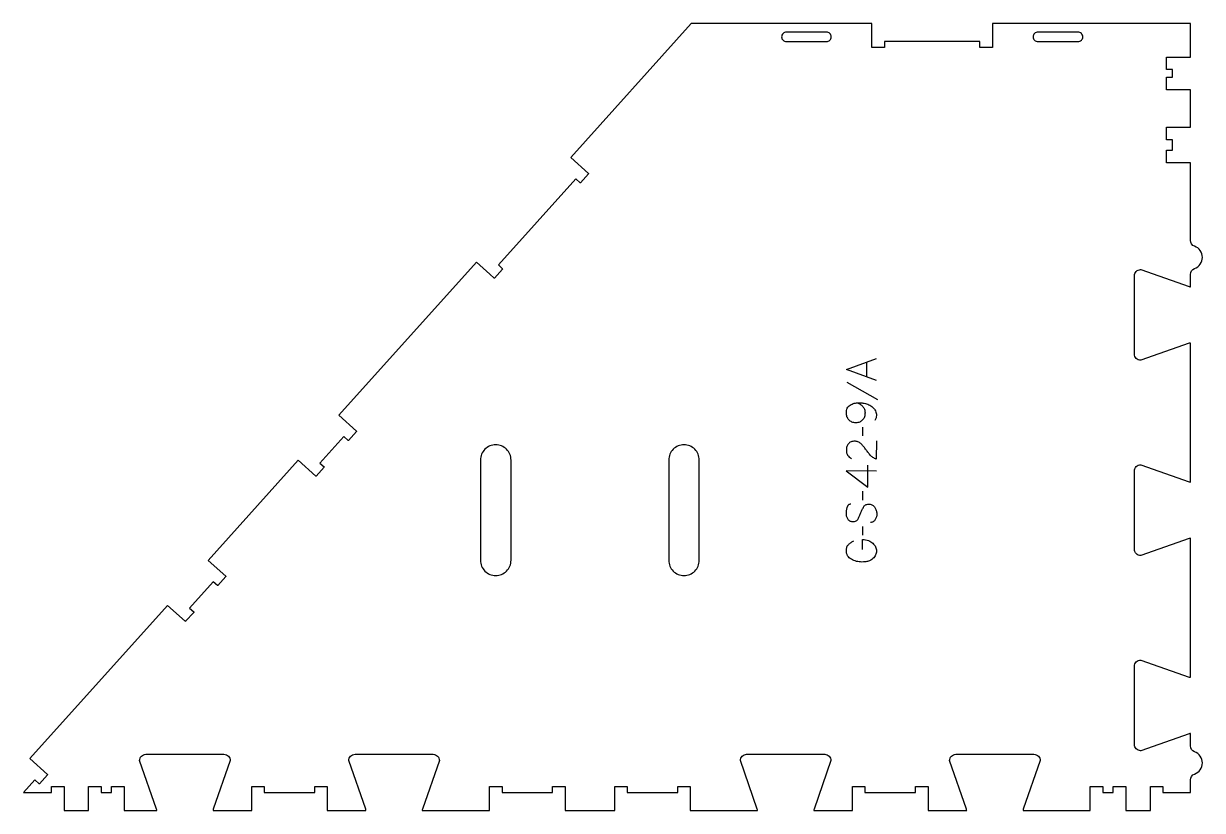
# Model space of a CAD drawing. Extents: x 0 to 1177, y 0 to 786.
import ezdxf

# ---------------------------------------------------------------- set-up
doc = ezdxf.new("R2010")
doc.units = 0
for name, color, linetype in [('1_ANYTOOL_1MMDEEP_LABELS_S', 2, 'CONTINUOUS'), ('3_ANYTOOL_CUTTHROUGH_INSID', 4, 'CONTINUOUS'), ('4_ANYTOOL_CUTTHROUGH_OUTSI', 5, 'CONTINUOUS')]:
    doc.layers.add(name, color=color, linetype=linetype)

msp = doc.modelspace()

# ---------------------------------------------------------------- linework, layer by layer
at = {"layer": '1_ANYTOOL_1MMDEEP_LABELS_S'}
for p, q in [((842.174693, 432.737741), (842.174693, 447.652027)), ((822.203264, 427.552027), (852.974693, 410.366313)), ((837.846121, 382.766313), (837.931836, 373.980599)), ((843.074693, 322.852027), (843.074693, 344.623456)), ((837.846121, 318.566313), (837.931836, 309.780599)), ((837.846121, 283.50917), (837.931836, 274.723456))]:
    msp.add_line(p, q, dxfattribs=at)
for points in [[(851.731836, 429.266313), (821.731836, 440.152027), (851.731836, 451.20917)], [(851.731836, 338.837741), (821.688978, 338.880599), (843.074693, 322.852027)]]:
    msp.add_lwpolyline(points, dxfattribs=at)
for points in [[(831.11755, 387.052027, -0.040355), (829.142214, 387.211718, -0.055523), (827.238978, 387.743099, -0.056647), (825.633698, 388.612517, -0.055146), (824.260407, 389.816313, -0.049075), (823.157062, 391.289526, -0.04965), (822.363978, 392.950241, -0.048973), (821.880131, 394.857503, -0.037662), (821.731836, 396.823456, -0.043877), (821.943832, 399.234617, -0.070253), (822.690764, 401.52167, -0.073302), (823.905036, 403.287874, -0.068908), (825.56755, 404.644884, -0.035863), (827.554024, 405.667151, -0.03549), (829.665764, 406.39667, -0.035312), (831.957457, 406.839972, -0.03013), (834.288978, 406.980599, -0.014893), (835.651434, 406.940008, -0.010384), (837.010407, 406.830599, -0.008363), (838.290018, 406.679123, -0.015712), (839.560407, 406.466313, -0.031684), (841.951843, 405.903239, -0.036749), (844.24255, 405.019884, -0.036911), (846.304962, 403.851846, -0.036445), (848.174693, 402.394884, -0.047628), (849.699417, 400.727723, -0.057034), (850.84255, 398.78417, -0.057024), (851.517522, 396.631204, -0.047505), (851.731836, 394.380599, -0.070437), (851.362911, 391.774761, -0.082548), (850.231836, 389.40917)], [(832.874693, 406.937741, -0.065468), (835.661524, 405.441109, -0.050402), (838.038978, 403.337741, -0.050491), (839.060499, 401.979604, -0.049967), (839.790764, 400.444884, -0.049164), (840.23865, 398.661278, -0.036961), (840.374693, 396.823456, -0.035579), (840.233828, 394.846364, -0.047416), (839.769336, 392.923456, -0.048195), (839.01474, 391.26978, -0.049749), (837.953264, 389.794884, -0.058696), (836.613941, 388.595574, -0.057929), (835.033621, 387.737741, -0.056403), (833.111662, 387.208098, -0.039073), (831.11755, 387.052027)], [(851.688978, 369.052027), (851.646121, 350.752027, -0.034491), (849.898789, 351.414805, -0.037732), (848.265764, 352.32167, -0.037744), (846.791128, 353.460964, -0.03482), (845.496121, 354.802027, -0.00859), (843.097539, 357.761252, -0.008791), (840.803264, 360.802027, 0.020588), (838.569822, 363.621316, 0.025206), (836.088978, 366.223456, 0.046908), (834.787737, 367.244051, 0.051091), (833.313978, 367.991313, 0.050722), (831.665804, 368.440046, 0.041139), (829.960407, 368.580599, 0.039396), (828.152821, 368.437954, 0.058519), (826.413978, 367.948456, 0.060358), (825.006863, 367.157898, 0.061397), (823.831836, 366.052027, 0.048006), (822.909876, 364.69607, 0.045901), (822.256836, 363.191313, 0.045216), (821.854276, 361.451252, 0.034258), (821.731836, 359.666313, 0.055622), (822.025823, 357.031742, 0.079896), (823.006836, 354.587741, 0.080617), (824.672536, 352.618354, 0.060287), (826.831836, 351.180599)], [(826.31755, 305.752027, 0.071867), (824.980943, 305.558914, 0.100684), (823.799693, 304.932384, 0.047558), (823.323242, 304.457831, 0.038563), (822.934514, 303.907831, 0.037928), (822.587046, 303.210643, 0.026634), (822.331836, 302.473456, 0.028461), (821.645853, 299.450122, 0.041577), (821.388978, 296.366313, 0.036938), (821.500118, 294.863953, 0.041531), (821.844336, 293.398456, 0.041583), (822.421544, 292.021079, 0.038125), (823.210407, 290.752027, 0.057611), (824.202311, 289.681875, 0.065808), (825.422907, 288.887741, 0.06469), (826.882462, 288.410245, 0.046778), (828.41755, 288.266313, 0.052235), (829.967392, 288.428669, 0.075448), (831.41755, 288.973456, 0.076671), (832.590602, 289.889548, 0.061023), (833.474693, 291.094884, 0.021951), (835.002038, 294.123738, 0.018213), (836.281836, 297.266313, -0.02405), (837.587298, 300.367797, -0.02981), (839.21755, 303.30917, -0.068439), (840.18348, 304.450472, -0.079282), (841.435407, 305.25917, -0.076308), (843.014089, 305.68417, -0.047772), (844.660407, 305.70917, -0.046243), (846.341366, 305.415935, -0.06359), (847.912193, 304.766313, -0.064671), (849.196382, 303.793489, -0.057073), (850.210407, 302.537741, -0.067522), (851.573317, 299.569433, -0.070793), (852.074693, 296.344884, -0.064027), (851.712178, 293.205869, -0.070447), (850.531836, 290.280599, -0.054374), (849.682203, 289.122181, -0.074742), (848.571121, 288.223456, -0.075199), (847.264743, 287.700449, -0.057737), (845.860407, 287.537741)], [(837.931836, 260.623456), (837.974693, 270.394884, -0.031732), (840.982095, 270.126774, -0.048764), (843.899693, 269.382384, -0.050291), (846.210201, 268.272672, -0.060119), (848.21755, 266.687741, -0.036578), (849.703966, 264.955722, -0.050793), (850.863978, 262.99667, -0.051881), (851.531723, 261.043653, -0.053919), (851.774693, 258.994884, -0.055881), (851.567749, 256.959737, -0.055271), (850.91755, 255.019884, -0.05403), (849.758356, 253.093908, -0.038531), (848.260407, 251.40917, -0.067281), (846.149393, 249.861457, -0.049165), (843.728264, 248.837741, -0.047412), (840.524346, 248.164815, -0.028075), (837.246121, 247.980599, -0.03109), (834.554542, 248.148125, -0.031496), (831.90505, 248.650241, -0.031425), (829.276805, 249.501114, -0.02824), (826.76755, 250.65917, -0.064555), (824.616025, 252.187973, -0.078906), (822.990764, 254.253813, -0.076878), (822.016214, 256.877414, -0.050594), (821.731836, 259.680599, -0.039946), (821.864632, 261.34016, -0.052714), (822.299693, 262.943099, -0.053511), (823.015027, 264.326296, -0.05153), (824.003264, 265.530599, -0.040443), (826.426406, 267.570822, -0.04035), (829.146121, 269.194884)]]:
    msp.add_lwpolyline(points, format="xyb", dxfattribs=at)
at = {"layer": '3_ANYTOOL_CUTTHROUGH_INSID'}
for points in [[(761.807876, 777.001065, 0.198912), (758.449115, 775.609827, 0.198912), (757.057867, 772.251069, 0.198912), (758.449108, 768.892309, 0.198912), (761.807867, 767.501065), (801.807867, 767.501065, 0.198913), (805.166629, 768.892305, 0.198913), (806.557874, 772.251065, 0.198913), (805.166628, 775.609825, 0.198913), (801.807866, 777.001065)], [(1053.073622, 777.001065), (1013.073632, 777.001065, 0.198913), (1009.71487, 775.609825, 0.414214), (1009.714869, 768.892305, 0.198913), (1013.073631, 767.501065), (1053.073631, 767.501065, 0.198912), (1056.43239, 768.892309, 0.198912), (1057.823631, 772.251069, 0.198912), (1056.432383, 775.609827, 0.198912)], [(486.830751, 349.7502, 0.198912), (482.36413, 360.53358, 0.198912), (471.580751, 365.000203, 0.198912), (460.797371, 360.53358, 0.198912), (456.330751, 349.750199), (456.330751, 249.750212, 0.198912), (460.797371, 238.966832, 0.198912), (471.580751, 234.500209, 0.198912), (482.364131, 238.966831, 0.198912), (486.830751, 249.750212)], [(674.830751, 349.7502, 0.198912), (670.36413, 360.53358, 0.198912), (659.580751, 365.000203, 0.198912), (648.797371, 360.53358, 0.198912), (644.330751, 349.750199), (644.330751, 249.750212, 0.198912), (648.797371, 238.966832, 0.198912), (659.580751, 234.500209, 0.198912), (670.364131, 238.966831, 0.198912), (674.830751, 249.750212)]]:
    msp.add_lwpolyline(points, format="xyb", close=True, dxfattribs=at)
at = {"layer": '4_ANYTOOL_CUTTHROUGH_OUTSI'}
msp.add_lwpolyline([(133.022192, 0.000654, 0.061375), (132.787221, 1.395289), (115.891687, 49.667831, -0.084368), (115.877652, 49.750418, -0.414214), (122.127652, 56.000418), (200.127652, 56.000418, -0.414214), (206.377652, 49.750418, -0.084368), (206.363616, 49.667831), (189.464503, 1.384224, 0.061229), (189.233233, 0.000418), (227.83085, 0.000418), (227.83085, 23.750418, -0.414214), (228.08085, 24.000418), (240.08085, 24.000418, -0.414214), (240.33085, 23.750418), (240.33085, 18.000418), (290.83085, 18.000418), (290.83085, 23.750418, -0.414214), (291.08085, 24.000418), (303.08085, 24.000418, -0.414214), (303.33085, 23.750418), (303.33085, 0.000417), (341.928314, 0.000207, 0.061784), (341.69332, 1.395076), (324.797786, 49.667618, -0.084368), (324.783751, 49.750206, -0.414214), (331.033751, 56.000206), (409.033751, 56.000206, -0.414214), (415.283751, 49.750206, -0.084368), (415.269715, 49.667618), (398.370603, 1.384011, 0.061178), (398.139188, 0.000206), (465.330751, 0.000212), (465.330751, 23.750212, -0.414214), (465.580751, 24.000212), (477.580751, 24.000212, -0.414214), (477.830751, 23.750212), (477.830751, 18.000212), (528.330751, 18.000206), (528.330751, 23.750206, -0.414214), (528.580751, 24.000206), (540.580751, 24.000206, -0.414214), (540.830751, 23.750206), (540.830751, 0.000206), (590.330751, 0.000206), (590.330751, 23.750206, -0.414214), (590.580751, 24.000206), (602.580751, 24.000206, -0.414214), (602.830751, 23.750206), (602.830751, 18.00021), (653.330751, 18.001053), (653.330751, 23.751057, -0.414214), (653.580751, 24.001057), (665.580751, 24.001057, -0.414214), (665.830751, 23.751057), (665.830751, 0.001057), (733.022104, 0.001057, 0.061385), (732.787121, 1.395927), (715.891588, 49.668469, -0.084368), (715.877553, 49.751057, -0.414214), (722.127553, 56.001057), (800.127553, 56.001057, -0.414214), (806.377553, 49.751057, -0.084368), (806.363517, 49.668469), (789.464404, 1.384862, 0.061229), (789.233134, 0.001057), (827.830751, 0.001057), (827.830751, 23.751057, -0.414214), (828.080751, 24.001057), (840.080751, 24.001057, -0.414214), (840.330751, 23.751057), (840.330751, 18.001057), (890.830751, 18.001057), (890.830751, 23.751057, -0.414214), (891.080751, 24.001057), (903.080751, 24.001057, -0.414214), (903.330751, 23.751057), (903.330751, 0.001056), (941.928094, 0.000846, 0.061376), (941.693121, 1.395502), (924.797588, 49.668044, -0.084368), (924.783553, 49.750631, -0.414214), (931.033553, 56.000631), (1009.033553, 56.000631, -0.414214), (1015.283553, 49.750631, -0.084368), (1015.269517, 49.668044), (998.370404, 1.384437, 0.061229), (998.139134, 0.000634), (1042.544203, 0.001057), (1065.330751, 0.001057), (1065.330751, 23.751057, -0.414214), (1065.580751, 24.001057), (1077.580751, 24.001057, -0.414214), (1077.830751, 23.751057), (1077.830751, 18.001058), (1088.330751, 18.001087), (1088.330751, 23.751118, -0.414214), (1088.580751, 24.001118), (1100.580751, 24.001118, -0.414214), (1100.830751, 23.751118), (1100.830751, 0.001118), (1125.330751, 0.001118), (1125.330751, 23.751118, -0.414214), (1125.580751, 24.001118), (1137.580751, 24.001118, -0.414214), (1137.830751, 23.751118), (1137.830751, 18.001191), (1165.330751, 18.001058), (1165.330751, 30.404704, -0.317837), (1169.497418, 36.29726, 0.317837), (1177.330751, 47.375267, 0.317837), (1169.497418, 58.453273, -0.317837), (1165.330751, 64.345829), (1165.330751, 76.745267, 0.061436), (1163.935881, 76.510429), (1115.663339, 59.614895, -0.084368), (1115.580751, 59.60086, -0.414214), (1109.330751, 65.85086), (1109.330751, 143.85086, -0.414214), (1115.580751, 150.10086, -0.084368), (1115.663339, 150.086825), (1163.946946, 133.187712, 0.061229), (1165.330751, 132.956441), (1165.330751, 271.645412, 0.061385), (1163.935881, 271.41043), (1115.663339, 254.514896, -0.084368), (1115.580751, 254.500861, -0.414214), (1109.330751, 260.750861), (1109.330751, 338.750861, -0.414214), (1115.580751, 345.000861, -0.084368), (1115.663339, 344.986826), (1163.946946, 328.087713, 0.061229), (1165.330751, 327.856442), (1165.330751, 466.545159, 0.061335), (1163.935881, 466.310033), (1115.663339, 449.4145, -0.084368), (1115.580751, 449.400465, -0.414214), (1109.330751, 455.650465), (1109.330751, 533.650465, -0.414214), (1115.580751, 539.900465, -0.084368), (1115.663339, 539.886429), (1163.946946, 522.987316, 0.061229), (1165.330751, 522.756046), (1165.330751, 535.154704, -0.317837), (1169.497418, 541.04726, 0.317837), (1177.330751, 552.125267, 0.317837), (1169.497418, 563.203273, -0.317837), (1165.330751, 569.095829), (1165.330751, 646.500267), (1141.580751, 646.500267, -0.414214), (1141.330751, 646.750267), (1141.330751, 658.750267, -0.414214), (1141.580751, 659.000267), (1147.330751, 659.000267), (1147.330751, 669.500267), (1141.580751, 669.500267, -0.414214), (1141.330751, 669.750267), (1141.330751, 681.750267, -0.414214), (1141.580751, 682.000267), (1165.330751, 682.000267), (1165.330751, 719.412267), (1141.580751, 719.412267, -0.414214), (1141.330751, 719.662267), (1141.330751, 731.662267, -0.414214), (1141.580751, 731.912267), (1147.330751, 731.912267), (1147.330751, 739.500267), (1141.580751, 739.500267, -0.414214), (1141.330751, 739.750267), (1141.330751, 751.750267, -0.414214), (1141.580751, 752.000267), (1165.330751, 752.000267), (1165.330751, 785.500667), (967.690749, 785.501067), (967.690749, 761.751065, -0.414214), (967.440749, 761.501065), (955.440749, 761.501065, -0.414214), (955.190749, 761.751065), (955.190749, 767.501065), (859.690749, 767.501065), (859.690749, 761.751065, -0.414214), (859.440749, 761.501065), (847.440749, 761.501065, -0.414214), (847.190749, 761.751065), (847.190749, 785.501065), (666.838724, 785.501067), (546.444476, 651.789708), (564.094165, 635.897856, -0.414214), (564.112669, 635.544788), (556.083102, 626.62705, -0.414214), (555.730033, 626.608546), (551.45695, 630.456047), (474.172365, 544.62282), (478.445448, 540.775319, -0.414214), (478.463951, 540.42225), (470.434384, 531.504512, -0.414214), (470.081315, 531.486009), (465.622446, 535.500792), (452.431625, 547.377861), (314.766823, 394.485608), (332.416513, 378.593756, -0.414214), (332.435016, 378.240687), (324.405449, 369.32295, -0.414214), (324.05238, 369.304446), (319.779297, 373.151947), (296.025161, 346.770306), (300.298243, 342.922805, -0.414214), (300.316747, 342.569736), (292.28718, 333.651998, -0.414214), (291.934111, 333.633494), (274.284421, 349.525346), (184.349253, 249.642223), (201.998943, 233.750371, -0.414214), (202.017446, 233.397302), (193.987879, 224.479564, -0.414214), (193.63481, 224.461061), (189.361727, 228.308562), (165.607591, 201.92692), (169.880673, 198.079419, -0.414214), (169.899177, 197.72635), (161.86961, 188.808613, -0.414214), (161.516541, 188.790109), (143.866851, 204.681961), (6.202049, 51.789709), (23.851739, 35.897857, -0.414214), (23.870242, 35.544788), (15.840675, 26.62705, -0.414214), (15.487606, 26.608546), (11.214523, 30.456047), (0, 18.001057), (27.967086, 18.000573), (27.967086, 23.75001, -0.414214), (28.217086, 24.00001), (40.217086, 24.00001, -0.414214), (40.467086, 23.75001), (40.467086, 0.00001), (64.967086, 0), (64.967086, 23.75, -0.414212), (65.217085, 24), (77.217085, 24.00005, -0.414215), (77.467086, 23.75005), (77.467086, 18.000077), (87.967079, 18.001225), (87.967079, 23.751253, -0.414214), (88.217079, 24.001253), (100.217079, 24.001253, -0.414214), (100.467079, 23.751253), (100.467079, 0.001248)], format="xyb", close=True, dxfattribs=at)

doc.saveas('drawing.dxf')
